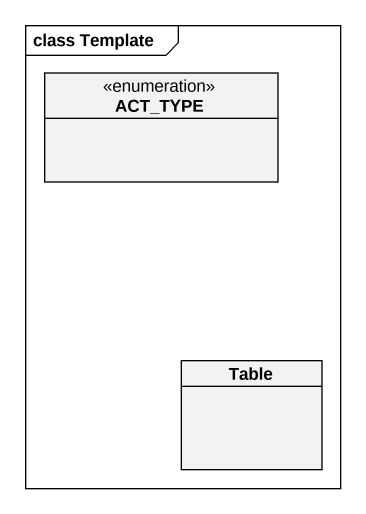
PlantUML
@startuml
mainframe class Template
hide circle
hide empty members
enum ACT_TYPE
class Table
@enduml
